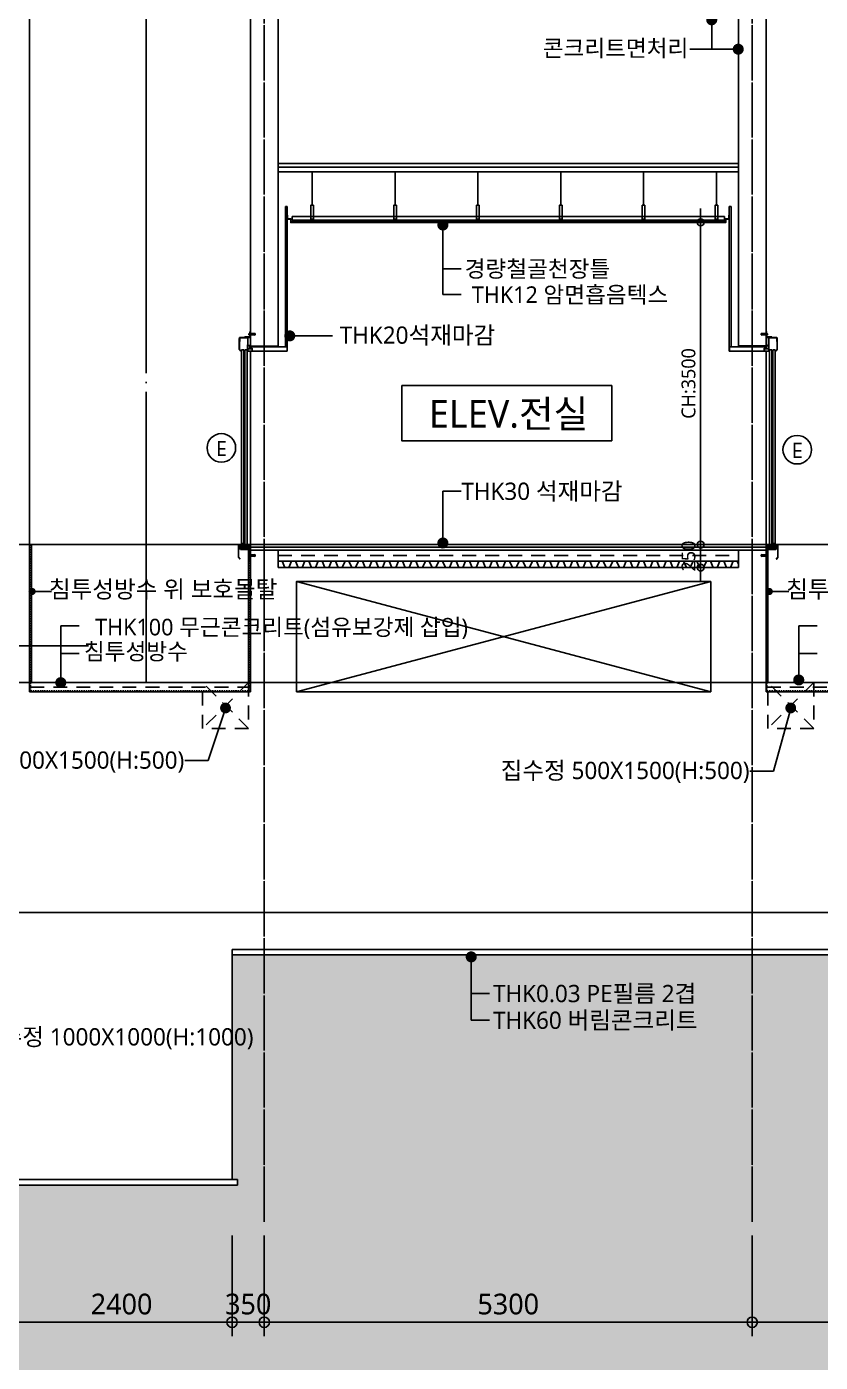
# Model space of a CAD drawing. Header units: millimetres. Extents: x 81033 to 452328, y -17390 to 42241.
# Drawn here: x 342650 to 351271, y -6043 to 8471 of the extents above; entities that cross this region are included whole.
import ezdxf
from ezdxf.enums import TextEntityAlignment as Align

# ---------------------------------------------------------------- set-up
doc = ezdxf.new("R2010")
doc.units = ezdxf.units.MM
doc.header["$LTSCALE"] = 100
doc.header["$MEASUREMENT"] = 0
doc.header["$PDSIZE"] = -10
doc.linetypes.add('CEN', pattern=[62, 60, -1, 0, -1])
doc.linetypes.add('HID', pattern=[2.5, 1.5, -1])
doc.layers.get('0').update_dxf_attribs({"linetype": 'CONTINUOUS'})
doc.layers.get('Defpoints').update_dxf_attribs({"color": 171, "linetype": 'CONTINUOUS'})
doc.layers.add('1-골조', color=2, linetype='CONTINUOUS', lineweight=0)
for name, color, linetype in [('A-CORE-ELEV', 5, 'CONTINUOUS'), ('A-ETC', 8, 'CONTINUOUS'), ('A-FIN-6', 6, 'CONTINUOUS'), ('CEN', 1, 'CEN'), ('CEN(ST)', 1, 'CEN'), ('CG-BEAM', 3, 'CONTINUOUS'), ('CON', 2, 'CONTINUOUS'), ('FIN', 8, 'CONTINUOUS'), ('FIN(THK20 화강석)', 5, 'CONTINUOUS'), ('FIN-2', 9, 'CONTINUOUS'), ('HAT 254', 254, 'CONTINUOUS'), ('HAT-252', 252, 'CONTINUOUS'), ('LED', 7, 'CONTINUOUS'), ('NDIM', 7, 'CONTINUOUS'), ('TEXT(MIN)', 7, 'CONTINUOUS'), ('TEXT(NOTE小)', 1, 'CONTINUOUS'), ('TEXT(노트)', 7, 'CONTINUOUS'), ('TEXT(실명)', 3, 'CONTINUOUS'), ('wire-meshes', 1, 'CONTINUOUS'), ('XREF', 7, 'CONTINUOUS'), ('배수판', 5, 'CONTINUOUS'), ('초평탄', 4, 'CONTINUOUS')]:
    doc.layers.add(name, color=color, linetype=linetype)
doc.styles.add('CGS', font='cgse', dxfattribs={"bigfont": 'cgs'})
doc.styles.add('나눔바른고딕', font='NanumBarunGothic.ttf')
doc.dimstyles.new('NDIM 1200', dxfattribs={"dimscale": 75, "dimtxt": 3, "dimasz": 1, "dimexe": 2, "dimexo": 2, "dimgap": 1, "dimtad": 1, "dimdec": 0, "dimdsep": 46, "dimtxsty": 'CGS', "dimblk": 'DOT0', "dimcen": 1, "dimdle": 8, "dimclrd": 256, "dimclre": 256, "dimclrt": 256, "dimadec": 0, "dimazin": 0, "dimtfac": 1, "dimtdec": 0, "dimtix": 1, "dimtmove": 2, "dimatfit": 3, "dimldrblk": 'DOT0', "dimfxl": 1, "dimtolj": 1, "dimtzin": 0, "dimlwd": -1, "dimlwe": -1, "dimarcsym": 0})

# ---------------------------------------------------------------- blocks, each defined once
blk = doc.blocks.new('DOT0')
blk.add_line((-3, 0), (3, 0))
at = {"color": 6}
blk.add_circle((0, 0), 0.75, dxfattribs=at)
blk = doc.blocks.new('A$C25f2d0dc')
at = {"layer": '1-골조'}
blk.add_line((0, 0), (300, 0), dxfattribs=at)
at = {"layer": 'A-CORE-ELEV', "color": 6, "linetype": 'Continuous'}
for p, q in [((-120, 78), (-122, 78)), ((-122, 78), (-122, -39)), ((-120, 45), (-120, 86)), ((-120, 78), (-120, -39)), ((-117, 45), (-120, 45)), ((-117, 45), (-117, 86)), ((-31, 90), (-116, 90)), ((-31, 87), (-116, 87)), ((-30, 10), (-32, 10)), ((-32, -45), (-32, 10)), ((-30, -10), (-30, 86)), ((-30, -45), (-30, 10)), ((-10, 2), (-30, 2)), ((-27, -10), (-27, 86)), ((-13, 128), (-14, 129)), ((-14, 128), (-13, 128)), ((-13, 122), (-14, 122)), ((-13, 122), (-14, 121)), ((-13, 128), (-7, 128)), ((-7, 122), (-13, 122)), ((0, 15), (-10, 2)), ((-6, 132), (47, 135)), ((-6, 132), (51, 132)), ((-6, 118), (47, 115)), ((-6, 118), (51, 118)), ((47, 115), (47, 135)), ((51, 118), (51, 132)), ((-105, -60), (-121, -41)), ((-104, -59), (-120, -40)), ((-105, -60), (-104, -59)), ((-30, -45), (-32, -45)), ((-27, -10), (-30, -10)), ((-29, -32), (18, -32)), ((-29, -34), (18, -34)), ((-130, -2165), (-130, -2300)), ((-129, -2165), (-129, -2299)), ((0, -2216), (0, -2160)), ((-113, -2319), (-130, -2300)), ((-4, -2190), (-129, -2190)), ((-129, -2206), (-4, -2206)), ((-112, -2318), (-129, -2299)), ((-126, -2193), (-126, -2203)), ((-7, -2193), (-126, -2193)), ((-126, -2203), (-7, -2203)), ((-113, -2319), (-112, -2318)), ((-15, -2276), (-16, -2275)), ((-16, -2277), (-15, -2276)), ((-15, -2283), (-16, -2282)), ((-15, -2283), (-16, -2283)), ((-15, -2276), (-9, -2276)), ((-9, -2283), (-15, -2283)), ((-8, -2272), (47, -2270)), ((-8, -2272), (51, -2272)), ((-8, -2286), (47, -2289)), ((-8, -2286), (51, -2286)), ((-7, -2193), (-7, -2203)), ((-4, -2190), (-4, -2206)), ((47, -2289), (47, -2270)), ((51, -2286), (51, -2272))]:
    blk.add_line(p, q, dxfattribs=at)
at = {"layer": 'A-CORE-ELEV', "color": 4, "linetype": 'Continuous'}
for p, q in [((-99, -45), (-99, -2149)), ((-99, -45), (-74, -45)), ((-74, -45), (-74, -2149)), ((-62, -45), (-62, -2163)), ((-62, -45), (-37, -45)), ((-37, -45), (-37, -2163)), ((-74, -2149), (-99, -2149)), ((-37, -2163), (-62, -2163))]:
    blk.add_line(p, q, dxfattribs=at)
at = {"layer": 'A-CORE-ELEV', "color": 9, "linetype": 'Continuous'}
blk.add_line((0, -60), (0, -2160), dxfattribs=at)
at = {"layer": 'A-CORE-ELEV', "color": 6, "linetype": 'Continuous'}
for points in [[(-65, 90), (0, 90), (0, 155), (-2, 155, 0.414214), (-6, 151), (-6, 100, -0.414214), (-10, 96), (-61, 96, 0.414214), (-65, 92)], [(17, -27, -0.414214), (19, -29), (19, -30), (-6, -30), (-6, 2), (-5, 2, -0.414214), (-3, 0), (-3, -25, 0.414214), (-1, -27)], [(-8, -2220), (-8, -2334, 0.414214), (-2, -2340), (0, -2340), (0, -2206), (-109, -2206), (-109, -2208, 0.414214), (-103, -2214), (-14, -2214, -0.414214)]]:
    blk.add_lwpolyline(points, format="xyb", close=True, dxfattribs=at)
for points in [[(-14, 128), (-18, 128), (-18, 122), (-14, 122)], [(-7, 118), (-13, 118), (-14, 119), (-14, 131), (-13, 132), (-7, 132)], [(-6, 116), (-7, 116), (-7, 134), (-6, 134)], [(-16, -2276), (-20, -2276), (-20, -2283), (-16, -2283)], [(-9, -2286), (-15, -2286), (-16, -2285), (-16, -2273), (-15, -2272), (-9, -2272)], [(-8, -2289), (-9, -2289), (-9, -2270), (-8, -2270)]]:
    blk.add_lwpolyline(points, dxfattribs=at)
for points in [[(18, -58), (-29, -58), (-29, -32), (-20, -32), (-20, -30), (-30, -30), (-30, -60), (20, -60), (20, -30), (10, -30), (10, -32), (18, -32)], [(-106, -2160), (-101, -2160), (-101, -2162), (-95, -2162), (-95, -2160), (-89, -2160), (-89, -2162), (-84, -2162), (-84, -2160), (-78, -2160), (-78, -2162), (-72, -2162), (-72, -2160), (-64, -2160), (-64, -2171), (-33, -2171), (-33, -2160), (-5, -2160), (-5, -2165), (-10, -2165), (-10, -2176), (-5, -2176), (-5, -2185), (-15, -2185), (-15, -2171), (-27, -2171), (-27, -2185), (-82, -2185), (-82, -2176), (-72, -2176), (-72, -2171), (-115, -2171), (-115, -2176), (-105, -2176), (-105, -2185), (-129, -2185), (-129, -2165), (-130, -2165), (-130, -2163), (-128, -2160), (-112, -2160), (-112, -2162), (-106, -2162)]]:
    blk.add_lwpolyline(points, close=True, dxfattribs=at)
blk.add_circle((-3, -2166), 2.5, dxfattribs=at)
for centre, radius, start, end in [((-116, 86), 4, 90, 180), ((-116, 86), 1, 90, 180), ((-31, 86), 4, 0, 90), ((-31, 86), 1, 0, 90), ((-119, -39), 2.5, 180, 220), ((-119, -39), 1, 180, 220), ((-3, -2157), 3.63, 226.3972, 313.6028)]:
    blk.add_arc(centre, radius, start, end, dxfattribs=at)
at = {"layer": 'A-FIN-6'}
for p, q in [((400, -10), (-6, -10)), ((398, -12), (-6, -12)), ((398, -58), (20, -58)), ((400, -60), (20, -60)), ((398, -12), (398, -58)), ((400, -10), (400, -60))]:
    blk.add_line(p, q, dxfattribs=at)
blk = doc.blocks.new('*D1089')
at = {"layer": 'Defpoints', "color": 0, "ltscale": 0.4, "transparency": 16777216}
for p in [(349546, 2844, 0), (349546, 2594, 0), (349971, 2594, 0)]:
    blk.add_point(p, dxfattribs=at)
at = {"layer": 'NDIM', "ltscale": 0.4, "transparency": 16777216}
for p, q in [((349971, 2894, 0), (349971, 2944, 0)), ((349646, 2844, 0), (350071, 2844, 0)), ((349971, 2844, 0), (349971, 2594, 0)), ((349646, 2594, 0), (350071, 2594, 0)), ((349971, 2544, 0), (349971, 2494, 0))]:
    blk.add_line(p, q, dxfattribs=at)
at = {"layer": 'NDIM', "ltscale": 0.4, "transparency": 16777216, "xscale": 50, "yscale": 50, "zscale": 50}
for p, rotation in [((349971, 2844, 0), 270), ((349971, 2594, 0), 90)]:
    blk.add_blockref('DOT0', p, dxfattribs=dict(at, rotation=rotation))
at = {"layer": 'NDIM', "ltscale": 0.4, "transparency": 16777216, "insert": (349840, 2719, 0), "char_height": 150, "attachment_point": 5, "rotation": 90, "style": '나눔바른고딕'}
blk.add_mtext('\\A1;250', dxfattribs=at)
blk = doc.blocks.new('*D1090')
at = {"layer": 'Defpoints', "color": 0, "ltscale": 0.4, "transparency": 16777216}
for p in [(349546, 6344, 0), (349971, 6344, 0), (349546, 2844, 0)]:
    blk.add_point(p, dxfattribs=at)
at = {"layer": 'NDIM', "ltscale": 0.4, "transparency": 16777216}
for p, q in [((349646, 6344, 0), (350071, 6344, 0)), ((349971, 2894, 0), (349971, 6294, 0)), ((349646, 2844, 0), (350071, 2844, 0))]:
    blk.add_line(p, q, dxfattribs=at)
at = {"layer": 'NDIM', "ltscale": 0.4, "transparency": 16777216, "xscale": 50, "yscale": 50, "zscale": 50}
for p, rotation in [((349971, 6344, 0), 90), ((349971, 2844, 0), 270)]:
    blk.add_blockref('DOT0', p, dxfattribs=dict(at, rotation=rotation))
at = {"layer": 'NDIM', "ltscale": 0.4, "transparency": 16777216, "insert": (349840, 4594, 0), "char_height": 150, "attachment_point": 5, "rotation": 90, "style": '나눔바른고딕'}
blk.add_mtext('\\A1;CH:3500', dxfattribs=at)
blk = doc.blocks.new('*D1128')
at = {"layer": 'Defpoints', "color": 0, "ltscale": 0.4, "transparency": 16777216}
for p in [(341931, -4515), (342481, -4515), (341931, -5608)]:
    blk.add_point(p, dxfattribs=at)
at = {"layer": 'NDIM', "ltscale": 0.4, "transparency": 16777216}
for p, q in [((341931, -4665), (341931, -5758)), ((342481, -4665), (342481, -5758)), ((341856, -5608), (341781, -5608)), ((342481, -5608), (341931, -5608)), ((342556, -5608), (342631, -5608))]:
    blk.add_line(p, q, dxfattribs=at)
at = {"layer": 'NDIM', "ltscale": 0.4, "transparency": 16777216, "xscale": 75, "yscale": 75, "zscale": 75}
blk.add_blockref('DOT0', (341931, -5608), dxfattribs=at)
at = {"layer": 'NDIM', "ltscale": 0.4, "transparency": 16777216, "xscale": 75, "yscale": 75, "zscale": 75, "rotation": 180}
blk.add_blockref('DOT0', (342481, -5608), dxfattribs=at)
at = {"layer": 'NDIM', "ltscale": 0.4, "transparency": 16777216, "insert": (342206, -5411), "char_height": 225, "attachment_point": 5, "style": '나눔바른고딕'}
blk.add_mtext('\\A1;550', dxfattribs=at)
blk = doc.blocks.new('*D1129')
at = {"layer": 'Defpoints', "color": 0, "ltscale": 0.4, "transparency": 16777216}
for p in [(344881, -4515), (345231, -4515), (344881, -5608)]:
    blk.add_point(p, dxfattribs=at)
at = {"layer": 'NDIM', "ltscale": 0.4, "transparency": 16777216}
for p, q in [((344881, -4665), (344881, -5758)), ((345231, -4665), (345231, -5758)), ((344806, -5608), (344731, -5608)), ((345231, -5608), (344881, -5608)), ((345306, -5608), (345381, -5608))]:
    blk.add_line(p, q, dxfattribs=at)
at = {"layer": 'NDIM', "ltscale": 0.4, "transparency": 16777216, "xscale": 75, "yscale": 75, "zscale": 75}
blk.add_blockref('DOT0', (344881, -5608), dxfattribs=at)
at = {"layer": 'NDIM', "ltscale": 0.4, "transparency": 16777216, "xscale": 75, "yscale": 75, "zscale": 75, "rotation": 180}
blk.add_blockref('DOT0', (345231, -5608), dxfattribs=at)
at = {"layer": 'NDIM', "ltscale": 0.4, "transparency": 16777216, "insert": (345056, -5411), "char_height": 225, "attachment_point": 5, "style": '나눔바른고딕'}
blk.add_mtext('\\A1;350', dxfattribs=at)
blk = doc.blocks.new('*D1130')
at = {"layer": 'Defpoints', "color": 0, "ltscale": 0.4, "transparency": 16777216}
for p in [(345231, -4515), (350531, -4515), (345231, -5608)]:
    blk.add_point(p, dxfattribs=at)
at = {"layer": 'NDIM', "ltscale": 0.4, "transparency": 16777216}
for p, q in [((345231, -4665), (345231, -5758)), ((350531, -4665), (350531, -5758)), ((350456, -5608), (345306, -5608))]:
    blk.add_line(p, q, dxfattribs=at)
at = {"layer": 'NDIM', "ltscale": 0.4, "transparency": 16777216, "xscale": 75, "yscale": 75, "zscale": 75, "rotation": 180}
blk.add_blockref('DOT0', (345231, -5608), dxfattribs=at)
at = {"layer": 'NDIM', "ltscale": 0.4, "transparency": 16777216, "xscale": 75, "yscale": 75, "zscale": 75}
blk.add_blockref('DOT0', (350531, -5608), dxfattribs=at)
at = {"layer": 'NDIM', "ltscale": 0.4, "transparency": 16777216, "insert": (347881, -5411), "char_height": 225, "attachment_point": 5, "style": '나눔바른고딕'}
blk.add_mtext('\\A1;5300', dxfattribs=at)
blk = doc.blocks.new('*D1131')
at = {"layer": 'Defpoints', "color": 0, "ltscale": 0.4, "transparency": 16777216}
for p in [(350531, -4515), (352931, -4515), (350531, -5608)]:
    blk.add_point(p, dxfattribs=at)
at = {"layer": 'NDIM', "ltscale": 0.4, "transparency": 16777216}
for p, q in [((350531, -4665), (350531, -5758)), ((352931, -4665), (352931, -5758)), ((352856, -5608), (350606, -5608))]:
    blk.add_line(p, q, dxfattribs=at)
at = {"layer": 'NDIM', "ltscale": 0.4, "transparency": 16777216, "xscale": 75, "yscale": 75, "zscale": 75, "rotation": 180}
blk.add_blockref('DOT0', (350531, -5608), dxfattribs=at)
at = {"layer": 'NDIM', "ltscale": 0.4, "transparency": 16777216, "xscale": 75, "yscale": 75, "zscale": 75}
blk.add_blockref('DOT0', (352931, -5608), dxfattribs=at)
at = {"layer": 'NDIM', "ltscale": 0.4, "transparency": 16777216, "insert": (351731, -5411), "char_height": 225, "attachment_point": 5, "style": '나눔바른고딕'}
blk.add_mtext('\\A1;2400', dxfattribs=at)
blk = doc.blocks.new('*D1202')
at = {"layer": 'Defpoints', "color": 0, "ltscale": 0.4, "transparency": 16777216}
for p in [(342481, -4515), (344881, -4515), (342481, -5608)]:
    blk.add_point(p, dxfattribs=at)
at = {"layer": 'NDIM', "ltscale": 0.4, "transparency": 16777216}
for p, q in [((342481, -4665), (342481, -5758)), ((344881, -4665), (344881, -5758)), ((344806, -5608), (342556, -5608))]:
    blk.add_line(p, q, dxfattribs=at)
at = {"layer": 'NDIM', "ltscale": 0.4, "transparency": 16777216, "xscale": 75, "yscale": 75, "zscale": 75, "rotation": 180}
blk.add_blockref('DOT0', (342481, -5608), dxfattribs=at)
at = {"layer": 'NDIM', "ltscale": 0.4, "transparency": 16777216, "xscale": 75, "yscale": 75, "zscale": 75}
blk.add_blockref('DOT0', (344881, -5608), dxfattribs=at)
at = {"layer": 'NDIM', "ltscale": 0.4, "transparency": 16777216, "insert": (343681, -5411), "char_height": 225, "attachment_point": 5, "style": '나눔바른고딕'}
blk.add_mtext('\\A1;2400', dxfattribs=at)
blk = doc.blocks.new('E')
at = {"layer": 'TEXT(NOTE小)'}
blk.add_circle((287, -86), 155, dxfattribs=at)
at = {"layer": 'TEXT(NOTE小)', "style": '나눔바른고딕'}
blk.add_text('E', height=165, dxfattribs=at).set_placement((288, -79), align=Align.MIDDLE_CENTER)

msp = doc.modelspace()

# ---------------------------------------------------------------- hatches: boundary and pattern name
at = {"layer": 'HAT 254', "ltscale": 1000}
h = msp.add_hatch(color=256, dxfattribs=at)
h.dxf.hatch_style = 1
h.paths.add_polyline_path([(360189.9, 12954.1), (357316.1, 12954.1), (357316.1, -236.1), (357341.1, -236.1), (357341.1, -296.1), (355881.1, -296.1), (355881.1, -1556.1), (355941.1, -1556.1), (355941.1, -1616.1), (344881.1, -1616.1), (344881.1, -4056.1), (344941.1, -4056.1), (344941.1, -4116.1), (337946.1, -4116.1), (337946.1, -4056.1), (337970.8, 1233.9), (336427.9, 1233.9), (336427.9, -4116.1), (336427.9, -6816.1), (360189.9, -6816.1)])

# ---------------------------------------------------------------- linework, layer by layer
at = {"ltscale": 10000, "elevation": 0}
msp.add_lwpolyline([(346724.6, 4571.1), (349006, 4571.1), (349006, 3971.1), (346724.6, 3971.1)], close=True, dxfattribs=at)
at = {"layer": 'A-ETC'}
for p, q in [((350381.1, 6943.9, 0), (345381.1, 6943.9, 0)), ((350381.1, 6893.9, 0), (345381.1, 6893.9, 0))]:
    msp.add_line(p, q, dxfattribs=at)
at = {"layer": 'CEN', "ltscale": 10000}
for p, q in [((360198, 2843.9), (336308.6, 2843.9)), ((343320.2, 1743.9), (336308.6, 1743.9)), ((360198, 1343.9), (336308.6, 1343.9)), ((360198, -1156.1), (336308.6, -1156.1))]:
    msp.add_line(p, q, dxfattribs=at)
at = {"layer": 'CEN(ST)', "ltscale": 0.1}
for p, q in [((345231.1, -4515.5), (345231.1, 37282.2)), ((350531.1, -4515.5), (350531.1, 37282.2))]:
    msp.add_line(p, q, dxfattribs=at)
at = {"layer": 'CEN(ST)'}
msp.add_line((343948.6, 35505.4, 0), (343948.6, 1343.9), dxfattribs=at)
at = {"layer": 'CG-BEAM', "color": 252}
msp.add_line((345381.1, 6983.9, 0), (350381.1, 6983.9, 0), dxfattribs=at)
at = {"layer": 'CON', "ltscale": 1000}
for p, q in [((342681.1, 1243.9), (342681.1, 14343.9)), ((345081.1, 1243.9), (345081.1, 2783.9)), ((345381.1, 2783.9), (345081.1, 2783.9, 0)), ((345381.1, 2593.9), (345381.1, 2783.9)), ((350381.1, 2593.9), (350381.1, 2783.9)), ((350381.1, 2783.9), (350681.1, 2783.9)), ((350681.1, 1243.9), (350681.1, 2783.9)), ((345381.1, 2593.9), (350381.1, 2593.9)), ((342681.1, 1243.9), (345081.1, 1243.9)), ((350681.1, 1243.9), (353081.1, 1243.9)), ((344881.1, -1556.1), (355881.1, -1556.1)), ((344881.1, -4056.1), (344881.1, -1556.1)), ((338006.1, -4056.1), (344881.1, -4056.1))]:
    msp.add_line(p, q, dxfattribs=at)
at = {"layer": 'CON', "ltscale": 0.1}
for p, q in [((345081.1, 5003.9, 0), (345081.1, 8773.9, 0)), ((350681.1, 5003.9, 0), (350681.1, 8773.9, 0)), ((345381.1, 5003.9, 0), (345381.1, 8573.9, 0)), ((350381.1, 5003.9, 0), (350381.1, 8573.9, 0))]:
    msp.add_line(p, q, dxfattribs=at)
at = {"layer": 'CON', "ltscale": 1000}
msp.add_lwpolyline([(350081.1, 2443.9), (345581.1, 2443.9), (345581.1, 1243.9), (350081.1, 1243.9)], close=True, dxfattribs=at)
at = {"layer": 'FIN', "ltscale": 0.1}
for p, q in [((342681.1, 2843.9), (342701.1, 2843.9)), ((342701.1, 1343.9), (342701.1, 2843.9)), ((345061.1, 1343.9), (345061.1, 2783.9)), ((350701.1, 1343.9), (350701.1, 2789.5)), ((342701.1, 1343.9), (345061.1, 1343.9)), ((350701.1, 1343.9), (353061.1, 1343.9))]:
    msp.add_line(p, q, dxfattribs=at)
at = {"layer": 'FIN'}
for p, q in [((345081.1, 2813.9), (350681.1, 2813.9)), ((345381.1, 2783.9), (350381.1, 2783.9))]:
    msp.add_line(p, q, dxfattribs=at)
at = {"layer": 'FIN', "ltscale": 1000}
for p, q in [((345581.1, 2443.9), (350081.1, 1243.9)), ((350081.1, 2443.9), (345581.1, 1243.9))]:
    msp.add_line(p, q, dxfattribs=at)
at = {"layer": 'FIN'}
msp.add_lwpolyline([(345381.1, 2663.9), (350381.1, 2663.9)], dxfattribs=at)
at = {"layer": 'FIN(THK20 화강석)', "ltscale": 10000}
for p, q in [((345461.1, 4993.9, 0), (345461.1, 6518.9, 0)), ((345481.1, 6518.9), (345461.1, 6518.9)), ((345481.1, 4993.9, 0), (345481.1, 6518.9, 0)), ((350281.1, 4993.9, 0), (350281.1, 6518.9, 0)), ((350301.1, 6518.9), (350281.1, 6518.9)), ((350301.1, 4993.9, 0), (350301.1, 6518.9, 0))]:
    msp.add_line(p, q, dxfattribs=at)
at = {"layer": 'FIN-2'}
for p, q in [((345751.6, 6530.9), (345751.6, 6893.9)), ((346651.6, 6530.9), (346651.6, 6893.9)), ((347551.6, 6530.9), (347551.6, 6893.9)), ((348451.6, 6530.9), (348451.6, 6893.9)), ((349351.6, 6530.9), (349351.6, 6893.9)), ((350142.2, 6530.9), (350142.2, 6893.9)), ((345533.1, 6369.9), (345533.1, 6407.9)), ((345533.1, 6407.9), (350229.1, 6407.9)), ((350229.1, 6369.9), (350229.1, 6407.9)), ((345521.1, 6355.9), (350241.1, 6355.9)), ((345521.1, 6343.9), (350223.1, 6343.9)), ((345533.1, 6369.9), (350229.1, 6369.9))]:
    msp.add_line(p, q, dxfattribs=at)
at = {"layer": 'FIN-2', "ltscale": 0.5}
for p, q in [((355941.1, -1616.1), (344881.1, -1616.1)), ((344881.1, -4056.1), (344941.1, -4056.1)), ((344941.1, -4116.1), (344941.1, -4056.1)), ((344941.1, -4116.1), (337946.1, -4116.1))]:
    msp.add_line(p, q, dxfattribs=at)
at = {"layer": 'FIN-2'}
for points in [[(345539.1, 6341.9), (345539.1, 6343.9), (345521.1, 6343.9), (345521.1, 6381.9), (345483.1, 6381.9), (345483.1, 6421.9), (345481.1, 6421.9), (345481.1, 6379.9), (345519.1, 6379.9), (345519.1, 6341.9), (345539.1, 6341.9)], [(350223.1, 6341.9), (350223.1, 6343.9), (350241.1, 6343.9), (350241.1, 6381.9), (350279.1, 6381.9), (350279.1, 6421.9), (350281.1, 6421.9), (350281.1, 6379.9), (350243.1, 6379.9), (350243.1, 6341.9), (350223.1, 6341.9)]]:
    msp.add_lwpolyline(points, dxfattribs=at)
for points in [[(345766.6, 6530.9), (345736.6, 6530.9), (345736.6, 6380.9), (345766.6, 6380.9)], [(346666.6, 6530.9), (346636.6, 6530.9), (346636.6, 6380.9), (346666.6, 6380.9)], [(347566.6, 6530.9), (347536.6, 6530.9), (347536.6, 6380.9), (347566.6, 6380.9)], [(348466.6, 6530.9), (348436.6, 6530.9), (348436.6, 6380.9), (348466.6, 6380.9)], [(349366.6, 6530.9), (349336.6, 6530.9), (349336.6, 6380.9), (349366.6, 6380.9)], [(350157.2, 6530.9), (350127.2, 6530.9), (350127.2, 6380.9), (350157.2, 6380.9)]]:
    msp.add_lwpolyline(points, close=True, dxfattribs=at)
at = {"layer": 'HAT-252', "linetype": 'HID', "ltscale": 0.1}
for p, q in [((342691.1, 1253.9), (342691.1, 2843.9)), ((345071.1, 1253.9), (345071.1, 2783.9)), ((350691.1, 1253.9), (350691.1, 2787.9)), ((342691.1, 1253.9), (345071.1, 1253.9)), ((350691.1, 1253.9), (353071.1, 1253.9))]:
    msp.add_line(p, q, dxfattribs=at)
at = {"layer": 'LED'}
for p, q in [((342920.4, 2333.6), (342708.8, 2333.6)), ((350928.5, 2333.6), (350716.9, 2333.6))]:
    msp.add_line(p, q, dxfattribs=at)
for points, const_width in [([(342708.8, 2353.2, -1), (342708.8, 2314.1, -1)], 39.1), ([(350716.9, 2353.2, -1), (350716.9, 2314.1, -1)], 39.1), ([(344809.8, 1097, -1), (344809.8, 1038.4, -1)], 58.6), ([(350949.8, 1097, -1), (350949.8, 1038.4, -1)], 58.6)]:
    msp.add_lwpolyline(points, format="xyb", close=True, dxfattribs=dict(at, const_width=const_width))
at = {"layer": 'NDIM', "ltscale": 10000}
msp.add_line((347679, -2035.2), (347479, -2035.2), dxfattribs=at)
at = {"layer": 'TEXT(MIN)', "ltscale": 10000}
for p, q in [((347371.1, 5839.5, 0), (347171.1, 5839.5, 0)), ((343220.3, 1661.5), (343020.3, 1661.5)), ((351236.7, 1661.5), (351036.7, 1661.5))]:
    msp.add_line(p, q, dxfattribs=at)
at = {"layer": 'wire-meshes', "linetype": 'HID'}
for p, q in [((345061.1, 1343.9), (344561.1, 843.9)), ((345061.1, 843.9), (344561.1, 1343.9)), ((351201.1, 1343.9), (350701.1, 843.9)), ((351201.1, 843.9), (350701.1, 1343.9))]:
    msp.add_line(p, q, dxfattribs=at)
for points in [[(345381.1, 2723.9), (350381.1, 2723.9)], [(342691.1, 1293.9), (345071.1, 1293.9)], [(350691.1, 1293.9), (353071.1, 1293.9)]]:
    msp.add_lwpolyline(points, dxfattribs=at)
for points in [[(345061.1, 1343.9), (345061.1, 843.9), (344561.1, 843.9), (344561.1, 1343.9)], [(351201.1, 1343.9), (351201.1, 843.9), (350701.1, 843.9), (350701.1, 1343.9)]]:
    msp.add_lwpolyline(points, close=True, dxfattribs=at)
at = {"layer": '배수판'}
msp.add_lwpolyline([(345381.1, 2663.9), (345423.9, 2663.9), (345453.8, 2593.9), (345496.6, 2593.9), (345526.5, 2663.9), (345569.3, 2663.9), (345599.2, 2593.9), (345642, 2593.9), (345671.9, 2663.9), (345714.7, 2663.9), (345744.6, 2593.9), (345787.4, 2593.9), (345817.3, 2663.9), (345860.1, 2663.9), (345890, 2593.9), (345932.8, 2593.9), (345962.7, 2663.9), (346005.5, 2663.9), (346035.4, 2593.9), (346078.2, 2593.9), (346108.1, 2663.9), (346150.9, 2663.9), (346180.8, 2593.9), (346223.6, 2593.9), (346253.5, 2663.9), (346296.3, 2663.9), (346326.2, 2593.9), (346369, 2593.9), (346398.9, 2663.9), (346441.7, 2663.9), (346471.6, 2593.9), (346514.4, 2593.9), (346544.3, 2663.9), (346587.1, 2663.9), (346617, 2593.9), (346659.8, 2593.9), (346689.7, 2663.9), (346732.5, 2663.9), (346762.4, 2593.9), (346805.2, 2593.9), (346835.1, 2663.9), (346877.9, 2663.9), (346907.8, 2593.9), (346950.6, 2593.9), (346980.5, 2663.9), (347023.3, 2663.9), (347053.2, 2593.9), (347096, 2593.9), (347125.9, 2663.9), (347168.7, 2663.9), (347198.6, 2593.9), (347241.4, 2593.9), (347271.3, 2663.9), (347314.1, 2663.9), (347344, 2593.9), (347386.8, 2593.9), (347416.7, 2663.9), (347459.5, 2663.9), (347489.4, 2593.9), (347532.2, 2593.9), (347562.1, 2663.9), (347604.9, 2663.9), (347634.8, 2593.9), (347677.6, 2593.9), (347707.5, 2663.9), (347750.3, 2663.9), (347780.2, 2593.9), (347823, 2593.9), (347852.9, 2663.9), (347895.7, 2663.9), (347925.6, 2593.9), (347968.4, 2593.9), (347998.3, 2663.9), (348041.1, 2663.9), (348071, 2593.9), (348113.8, 2593.9), (348143.7, 2663.9), (348186.5, 2663.9), (348216.4, 2593.9), (348259.1, 2593.9), (348289.1, 2663.9), (348331.8, 2663.9), (348361.8, 2593.9), (348404.5, 2593.9), (348434.5, 2663.9), (348477.2, 2663.9), (348507.2, 2593.9), (348549.9, 2593.9), (348579.9, 2663.9), (348622.6, 2663.9), (348652.6, 2593.9), (348695.3, 2593.9), (348725.3, 2663.9), (348768, 2663.9), (348798, 2593.9), (348840.7, 2593.9), (348870.7, 2663.9), (348913.4, 2663.9), (348943.4, 2593.9), (348986.1, 2593.9), (349016.1, 2663.9), (349058.8, 2663.9), (349088.8, 2593.9), (349131.5, 2593.9), (349161.5, 2663.9), (349204.2, 2663.9), (349234.2, 2593.9), (349276.9, 2593.9), (349306.9, 2663.9), (349349.6, 2663.9), (349379.6, 2593.9), (349422.3, 2593.9), (349452.3, 2663.9), (349495, 2663.9), (349525, 2593.9), (349567.7, 2593.9), (349597.7, 2663.9), (349640.4, 2663.9), (349670.4, 2593.9), (349713.1, 2593.9), (349743.1, 2663.9), (349785.8, 2663.9), (349815.8, 2593.9), (349858.5, 2593.9), (349888.5, 2663.9), (349931.2, 2663.9), (349961.2, 2593.9), (350003.9, 2593.9), (350033.9, 2663.9), (350076.6, 2663.9), (350106.6, 2593.9), (350149.3, 2593.9), (350179.2, 2663.9), (350222, 2663.9), (350251.9, 2593.9), (350294.7, 2593.9), (350324.6, 2663.9), (350367.4, 2663.9), (350381.1, 2631.9)], dxfattribs=at)
at = {"layer": '초평탄', "ltscale": 0.1}
msp.add_line((345076.1, 2843.9), (350681.1, 2843.9), dxfattribs=at)

# ---------------------------------------------------------------- block references
at = {"layer": 'CEN(ST)', "xscale": -1, "rotation": 180}
for p in [(344477.7, 3808.3), (350733, 3788.4)]:
    msp.add_blockref('E', p, dxfattribs=at)
at = {"layer": 'XREF'}
msp.add_blockref('A$C25f2d0dc', (345081.1, 5003.9, 0), dxfattribs=at)
at = {"layer": 'XREF', "xscale": -1}
msp.add_blockref('A$C25f2d0dc', (350681.1, 5003.9, 0), dxfattribs=at)

# ---------------------------------------------------------------- texts
at = {"layer": 'TEXT(MIN)', "style": '나눔바른고딕'}
msp.add_text('콘크리트면처리', height=180, rotation=360, dxfattribs=at).set_placement((349836.8, 8237.9, 0), align=Align.MIDDLE_RIGHT)
for s, height, p in [('경량철골천장틀', 180, (348988.9, 5839.5, 0)), ('THK12 암면흡음텍스', 180, (349619, 5559.5, 0)), ('침투성방수 위 보호몰탈', 187.5, (345372.7, 2358.1)), ('침투성방수 위 보호몰탈', 187.5, (353380.9, 2358.1)), ('THK100 무근콘크리트(섬유보강제 삽입)', 180, (347443.7, 1946.7)), ('침투성방수', 180, (344401.1, 1681.8)), ('집수정 500X1500(H:500)', 187.5, (344362.1, 501.7)), ('집수정 500X1500(H:500)', 187.5, (350502.1, 388.9)), ('집수정 1000X1000(H:1000)', 187.5, (345113.8, -2505.9))]:
    msp.add_text(s, height=height, dxfattribs=at).set_placement(p, align=Align.MIDDLE_RIGHT)
at = {"layer": 'TEXT(노트)', "style": '나눔바른고딕'}
msp.add_text('THK20석재마감', height=187.5, dxfattribs=at).set_placement((347738.9, 5119.4, 0), align=Align.MIDDLE_RIGHT)
for s, p in [('THK30 석재마감', (347371.1, 3423, 0)), ('THK0.03 PE필름 2겹', (347715, -2035.2)), ('THK60 버림콘크리트', (347715, -2325.7))]:
    msp.add_text(s, height=187.5, dxfattribs=at).set_placement(p, align=Align.MIDDLE_LEFT)
at = {"layer": 'TEXT(실명)', "style": '나눔바른고딕'}
msp.add_text('ELEV.전실', height=300, dxfattribs=at).set_placement((347884.7, 4269.4, 0), align=Align.MIDDLE)

# ---------------------------------------------------------------- dimensions: what is measured, and where the dimension line sits
at = {"layer": 'NDIM', "ltscale": 0.4}
dim = msp.add_linear_dim(base=(349971.5, 6343.9, 0), p1=(349546.5, 2843.9, 0), p2=(349546.5, 6343.9, 0), angle=90, text='CH:<>', dimstyle='NDIM 1200', override={"dimscale": 50, "dimtxsty": '나눔바른고딕'}, dxfattribs=at)
dim.commit()
dim.dimension.update_dxf_attribs({"geometry": '*D1090', "text_midpoint": (349839.9, 4593.9, 0)})
for base, p1, p2, angle, override, picture, middle in [((349971.5, 2593.9, 0), (349546.5, 2843.9, 0), (349546.5, 2593.9, 0), 270, {"dimscale": 50, "dimtxsty": '나눔바른고딕'}, '*D1089', (349840, 2718.9, 0)), ((341931.1, -5608.1), (342481.1, -4515.5), (341931.1, -4515.5), 180, {"dimtxsty": '나눔바른고딕'}, '*D1128', (342206.1, -5410.9)), ((342481.1, -5608.1), (344881.1, -4515.5), (342481.1, -4515.5), 180, {"dimtxsty": '나눔바른고딕'}, '*D1202', (343681.1, -5410.9)), ((344881.1, -5608.1), (345231.1, -4515.5), (344881.1, -4515.5), 180, {"dimtxsty": '나눔바른고딕'}, '*D1129', (345056.1, -5410.7)), ((345231.1, -5608.1), (350531.1, -4515.5), (345231.1, -4515.5), 180, {"dimtxsty": '나눔바른고딕'}, '*D1130', (347881.1, -5410.7)), ((350531.1, -5608.1), (352931.1, -4515.5), (350531.1, -4515.5), 180, {"dimtxsty": '나눔바른고딕'}, '*D1131', (351731.1, -5410.9))]:
    dim = msp.add_linear_dim(base=base, p1=p1, p2=p2, angle=angle, dimstyle='NDIM 1200', override=override, dxfattribs=at)
    dim.commit()
    dim.dimension.update_dxf_attribs({"geometry": picture, "text_midpoint": middle})

# ---------------------------------------------------------------- leaders
at = {"layer": 'LED', "ltscale": 10000}
for points in [[(344811.4, 1060.3), (344621.7, 495.3), (344366.4, 495.3)], [(350951.4, 1060.3), (350761.7, 382.5), (350506.4, 382.5)]]:
    msp.add_leader(points, dimstyle='NDIM 1200', override={"dimscale": 20, "dimtad": 0, "dimclrd": 256, "dimldrblk": 'Dot'}, dxfattribs=at)
at = {"layer": 'NDIM', "ltscale": 10000}
for points in [[(350091.4, 8546, 0), (350091.4, 8226.5, 0), (349891.4, 8226.5, 0)], [(350379.6, 8226.5, 0), (349855.2, 8226.5, 0), (350166.4, 8226.5, 0)], [(347171.1, 6315.7, 0), (347171.1, 5559.5, 0), (347371.1, 5559.5, 0)], [(345508.1, 5111.2, 0), (345972.2, 5111.2, 0), (345653.9, 5111.2, 0)], [(347171.1, 2860.7, 0), (347171.1, 3423, 0), (347371.1, 3423, 0)], [(343020.3, 1343), (343020.3, 1961.5), (343220.3, 1961.5)], [(351036.7, 1372.3), (351036.7, 1961.5), (351236.7, 1961.5)], [(347479, -1637.1), (347479, -2325.7), (347679, -2325.7)]]:
    msp.add_leader(points, dimstyle='NDIM 1200', override={"dimscale": 120, "dimasz": 1, "dimgap": 1, "dimtad": 0, "dimldrblk": 'Dot'}, dxfattribs=at)

doc.saveas('drawing.dxf')
